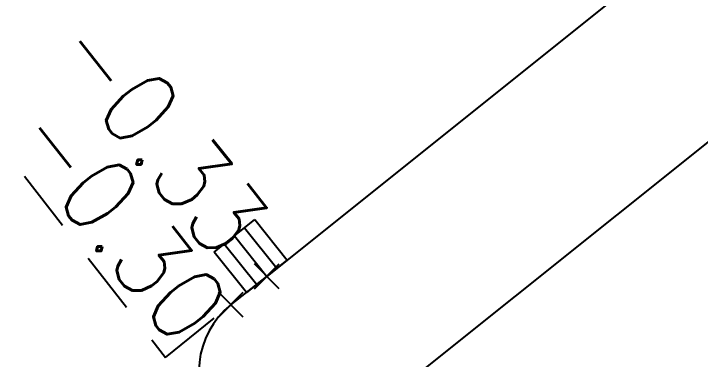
# Model space of a CAD drawing. Extents: x 3463485 to 3463732, y 5485922 to 5486179.
# Drawn here: x 3463610.124 to 3463614.259, y 5486047.692 to 5486049.772 of the extents above; entities that cross this region are included whole.
import ezdxf

# ---------------------------------------------------------------- set-up
doc = ezdxf.new("R2010")
doc.units = 0
doc.linetypes.add('AUSGEZOGEN', pattern=[0])
doc.linetypes.add('GESTRICHELT1', pattern=[0.625, 0.375, -0.25])
doc.layers.add('AUFNAHME_270513', color=2, linetype='AUSGEZOGEN')
doc.styles.get("Standard").update_dxf_attribs({"font": 'ROMANS'})

msp = doc.modelspace()

# ---------------------------------------------------------------- linework, layer by layer
at = {"layer": 'AUFNAHME_270513', "color": 1, "linetype": 'GESTRICHELT1'}
for p, q in [((3463608.26694, 5486051.2587, -0.223), (3463611.03902, 5486047.70317)), ((3463611.03902, 5486047.70317), (3463611.43206, 5486048.01995, -0.297))]:
    msp.add_line(p, q, dxfattribs=at)
at = {"layer": 'AUFNAHME_270513', "color": 1}
for p, q in [((3463614.35896, 5486050.35948), (3463611.64869, 5486048.19097)), ((3463612.17216, 5486047.29509, -0.348), (3463615.01108, 5486049.56209)), ((3463611.33145, 5486048.33737), (3463611.57546, 5486048.5326)), ((3463611.57546, 5486048.5326), (3463611.7707, 5486048.28859)), ((3463611.51446, 5486048.48379), (3463611.70969, 5486048.23978)), ((3463611.45346, 5486048.43498), (3463611.64869, 5486048.19097)), ((3463611.39246, 5486048.38618), (3463611.58769, 5486048.14217)), ((3463611.52669, 5486048.09336), (3463611.33145, 5486048.33737)), ((3463611.57369, 5486048.11597), (3463611.72369, 5486048.26597)), ((3463611.72369, 5486048.11597), (3463611.57369, 5486048.26597)), ((3463611.64869, 5486048.19097), (3463611.7707, 5486048.28859)), ((3463611.43206, 5486048.01995, -0.297), (3463611.64869, 5486048.19097, -0.329)), ((3463611.64869, 5486048.19097), (3463611.52669, 5486048.09336)), ((3463611.35706, 5486047.94495), (3463611.50706, 5486048.09495)), ((3463611.50706, 5486047.94495), (3463611.35706, 5486048.09495))]:
    msp.add_line(p, q, dxfattribs=at)
msp.add_arc((3463611.75492, 5486047.61806, -0.297), 0.51551, 128.77632, 308.77632, dxfattribs=at)
at = {"layer": 'AUFNAHME_270513'}
for p in [(3463611.64869, 5486048.19097, -0.329), (3463611.43206, 5486048.01995, -0.297)]:
    msp.add_point(p, dxfattribs=at)

# ---------------------------------------------------------------- texts
at = {"layer": 'AUFNAHME_270513', "color": 4, "width": 0.875}
for s, p in [('-0.33', (3463610.32881, 5486049.53879)), ('-0.30', (3463610.08719, 5486049.01777))]:
    msp.add_text(s, height=0.45, rotation=308.5, dxfattribs=at).set_placement(p)

doc.saveas('drawing.dxf')
